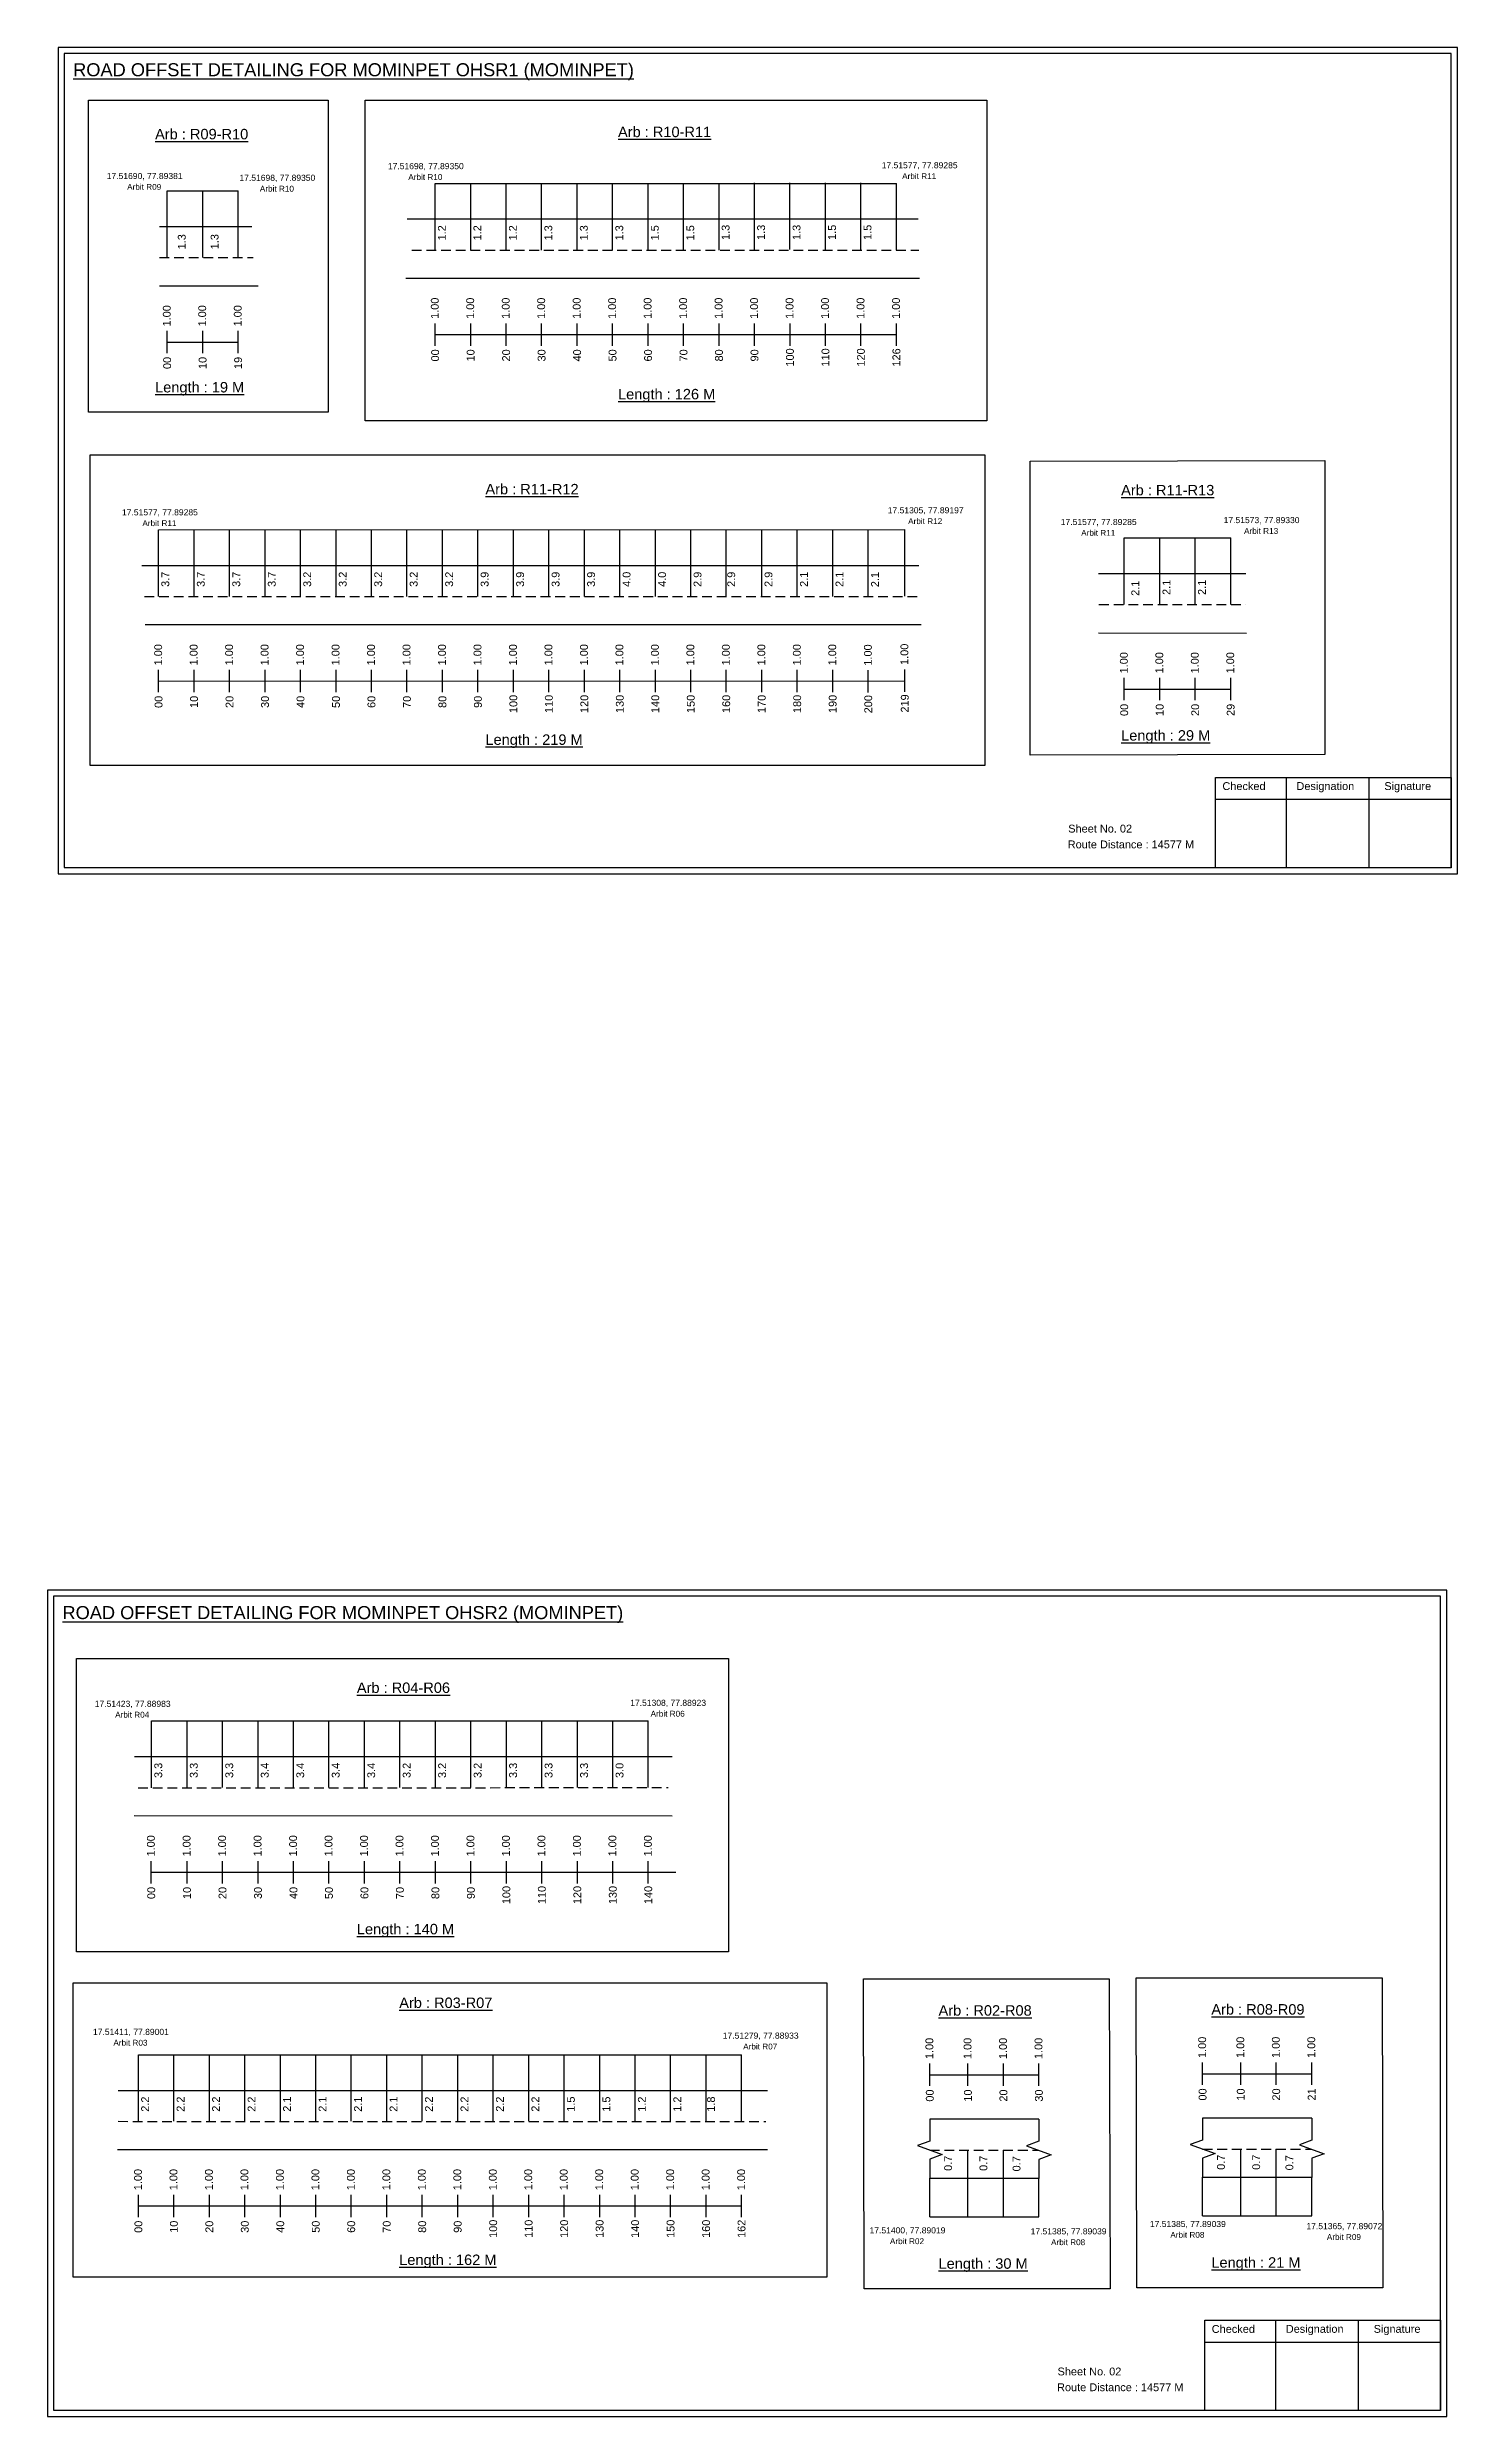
# Model space of a CAD drawing. Header units: inches. Extents: x 1446 to 12099, y 451 to 5049.
# Drawn here: x 3781 to 4322, y 4042 to 4950 of the extents above; entities that cross this region are included whole.
import ezdxf

# ---------------------------------------------------------------- set-up
doc = ezdxf.new("R2010")
doc.units = ezdxf.units.IN
doc.header["$MEASUREMENT"] = 0
doc.linetypes.add('DASHED2', pattern=[0.375, 0.25, -0.125])
for name, color, linetype in [('PDF_Geometry', 7, 'Continuous'), ('PDF_Text', 5, 'Continuous'), ('pipe', 5, 'Continuous')]:
    doc.layers.add(name, color=color, linetype=linetype)
doc.styles.add('PDF Arial', font='arial.ttf')
doc.styles.get("Standard").update_dxf_attribs({"font": 'arial.ttf'})

msp = doc.modelspace()

# ---------------------------------------------------------------- linework, layer by layer
at = {"color": 5}
for p, q in [((3827.29, 4895.16), (3854.49, 4895.16)), ((3930.02, 4898.06), (4106.82, 4898.06)), ((3824, 4765.26), (4110.03, 4765.45)), ((4194.15, 4762.2), (4234.95, 4762.19)), ((3821.31, 4308.78), (4011.71, 4308.78)), ((3816.27, 4180.87), (4047.47, 4180.87)), ((4119.62, 4118.77), (4161.44, 4118.77)), ((4224.18, 4119.18), (4266.01, 4119.18))]:
    msp.add_line(p, q, dxfattribs=at)
for p, q in [((3827.29, 4869.63), (3827.29, 4895.16)), ((3840.89, 4869.63), (3840.89, 4895.16)), ((3854.49, 4869.63), (3854.49, 4895.16)), ((3930.02, 4872.52), (3930.02, 4898.06)), ((3943.62, 4872.52), (3943.62, 4898.06)), ((3957.22, 4872.52), (3957.22, 4898.06)), ((3970.82, 4872.52), (3970.82, 4898.06)), ((3984.42, 4872.52), (3984.42, 4898.06)), ((3998.02, 4872.52), (3998.02, 4898.06)), ((4011.62, 4872.52), (4011.62, 4898.06)), ((4025.22, 4872.52), (4025.22, 4898.06)), ((4038.82, 4872.52), (4038.82, 4898.06)), ((4052.37, 4872.71), (4052.37, 4898.24)), ((4065.97, 4872.71), (4065.97, 4898.24)), ((4079.57, 4872.71), (4079.57, 4898.24)), ((4093.17, 4872.71), (4093.17, 4898.24)), ((4106.82, 4872.52), (4106.82, 4898.06)), ((3824.29, 4881.51), (3859.72, 4881.51)), ((3919.32, 4884.41), (4115.2, 4884.41)), ((3824.29, 4858.83), (3862.11, 4858.83)), ((3918.78, 4861.72), (4115.62, 4861.76)), ((3824, 4739.74), (3824, 4765.27)), ((3837.6, 4739.74), (3837.6, 4765.27)), ((3851.2, 4739.74), (3851.2, 4765.27)), ((3864.8, 4739.74), (3864.8, 4765.27)), ((3878.4, 4739.74), (3878.4, 4765.27)), ((3892, 4739.74), (3892, 4765.27)), ((3905.6, 4739.74), (3905.6, 4765.27)), ((3919.2, 4739.74), (3919.2, 4765.27)), ((3932.8, 4739.74), (3932.8, 4765.27)), ((3946.4, 4739.74), (3946.4, 4765.27)), ((3960, 4739.74), (3960, 4765.27)), ((3973.6, 4739.74), (3973.6, 4765.27)), ((3987.2, 4739.74), (3987.2, 4765.27)), ((4000.8, 4739.74), (4000.8, 4765.27)), ((4014.4, 4739.74), (4014.4, 4765.27)), ((4028, 4739.74), (4028, 4765.27)), ((4041.6, 4739.74), (4041.6, 4765.27)), ((4055.2, 4739.74), (4055.2, 4765.27)), ((4068.8, 4739.74), (4068.8, 4765.27)), ((4082.4, 4739.74), (4082.4, 4765.27)), ((4096.04, 4739.91), (4096.04, 4765.17)), ((4110.03, 4739.92), (4110.03, 4765.45)), ((4194.15, 4736.66), (4194.15, 4762.2)), ((4207.75, 4736.66), (4207.75, 4762.2)), ((4221.35, 4736.66), (4221.35, 4762.2)), ((4234.95, 4736.66), (4234.95, 4762.2)), ((3817.59, 4751.62), (4115.43, 4751.62)), ((4184.32, 4748.54), (4240.8, 4748.54)), ((3818.84, 4729.06), (4116.33, 4729.02)), ((4184.32, 4725.86), (4241.03, 4725.73)), ((3821.31, 4283.17), (3821.31, 4308.78)), ((3834.91, 4283.24), (3834.91, 4308.78)), ((3848.51, 4283.24), (3848.51, 4308.78)), ((3862.11, 4283.24), (3862.11, 4308.78)), ((3875.71, 4283.24), (3875.71, 4308.78)), ((3889.31, 4283.24), (3889.31, 4308.78)), ((3902.91, 4283.24), (3902.91, 4308.78)), ((3916.51, 4283.24), (3916.51, 4308.78)), ((3930.11, 4283.24), (3930.11, 4308.78)), ((3943.71, 4283.24), (3943.71, 4308.78)), ((3957.31, 4283.24), (3957.31, 4308.78)), ((3970.91, 4283.24), (3970.91, 4308.78)), ((3984.51, 4283.24), (3984.51, 4308.78)), ((3998.11, 4283.24), (3998.11, 4308.78)), ((4011.71, 4283.24), (4011.71, 4308.78)), ((3814.77, 4295.12), (4020.87, 4295.13)), ((3814.67, 4272.51), (4020.83, 4272.41)), ((3816.27, 4155.34), (3816.27, 4180.87)), ((3829.87, 4155.34), (3829.87, 4180.87)), ((3843.47, 4155.34), (3843.47, 4180.87)), ((3857.07, 4155.34), (3857.07, 4180.87)), ((3870.67, 4155.34), (3870.67, 4180.87)), ((3884.27, 4155.34), (3884.27, 4180.87)), ((3897.87, 4155.34), (3897.87, 4180.87)), ((3911.47, 4155.34), (3911.47, 4180.87)), ((3925.07, 4155.34), (3925.07, 4180.87)), ((3938.67, 4155.34), (3938.67, 4180.87)), ((3952.27, 4155.34), (3952.27, 4180.87)), ((3965.87, 4155.34), (3965.87, 4180.87)), ((3979.47, 4155.34), (3979.47, 4180.87)), ((3993.07, 4155.34), (3993.07, 4180.87)), ((4006.67, 4155.34), (4006.67, 4180.87)), ((4020.27, 4155.34), (4020.27, 4180.87)), ((4033.87, 4155.34), (4033.87, 4180.87)), ((4047.47, 4155.34), (4047.47, 4180.87)), ((3808.44, 4167.22), (3897.87, 4167.22)), ((3897.87, 4167.22), (4047.47, 4167.22)), ((4047.47, 4167.22), (4057.34, 4167.22)), ((4161.44, 4156.19), (4119.62, 4156.19)), ((4266.01, 4156.6), (4224.18, 4156.6)), ((3808.23, 4144.53), (4057.34, 4144.53)), ((4134.24, 4118.77), (4134.24, 4144.3)), ((4147.84, 4118.77), (4147.84, 4144.3)), ((4238.81, 4119.18), (4238.81, 4144.71)), ((4252.41, 4119.18), (4252.41, 4144.71)), ((4119.62, 4133.5), (4145.17, 4133.5)), ((4119.62, 4118.77), (4119.62, 4133.5)), ((4145.17, 4133.5), (4161.44, 4133.5)), ((4161.44, 4118.77), (4161.44, 4133.5)), ((4224.18, 4133.91), (4249.74, 4133.91)), ((4224.18, 4119.18), (4224.18, 4133.91)), ((4249.74, 4133.91), (4266.01, 4133.91)), ((4266.01, 4119.18), (4266.01, 4133.91))]:
    msp.add_line(p, q)
at = {"linetype": 'DASHED2', "ltscale": 15}
for p, q in [((3824.29, 4869.63), (3860.2, 4869.63)), ((3921.07, 4872.52), (4115.35, 4872.52)), ((3818.54, 4739.74), (4115.03, 4739.79)), ((4184.46, 4736.66), (4240.8, 4736.66)), ((3816.12, 4283.17), (4019.3, 4283.24)), ((3808.47, 4155.34), (4056.7, 4155.25)), ((4119.62, 4144.3), (4161.44, 4144.3)), ((4224.18, 4144.71), (4266.01, 4144.71))]:
    msp.add_line(p, q, dxfattribs=at)
at = {"color": 217, "true_color": 0x93278f}
for p, q in [((3827.29, 4832.93), (3827.29, 4841.49)), ((3840.89, 4832.93), (3840.89, 4841.49)), ((3854.49, 4832.93), (3854.49, 4841.49)), ((3930.02, 4835.83), (3930.02, 4844.38)), ((3930.02, 4840.09), (4106.82, 4840.15)), ((3943.62, 4835.83), (3943.62, 4844.38)), ((3957.22, 4835.83), (3957.22, 4844.38)), ((3970.82, 4835.83), (3970.82, 4844.38)), ((3984.42, 4835.83), (3984.42, 4844.38)), ((3998.02, 4835.83), (3998.02, 4844.38)), ((4011.62, 4835.83), (4011.62, 4844.38)), ((4025.22, 4835.83), (4025.22, 4844.38)), ((4038.82, 4835.83), (4038.82, 4844.38)), ((4052.42, 4835.83), (4052.42, 4844.38)), ((4066.02, 4835.83), (4066.02, 4844.38)), ((4079.62, 4835.83), (4079.62, 4844.38)), ((4093.22, 4835.83), (4093.22, 4844.38)), ((4106.82, 4835.83), (4106.82, 4844.38)), ((3827.29, 4837.2), (3854.49, 4837.2)), ((3824, 4703.04), (3824, 4711.6)), ((3824, 4707.31), (4110.03, 4707.37)), ((3837.6, 4703.04), (3837.6, 4711.6)), ((3851.2, 4703.04), (3851.2, 4711.6)), ((3864.8, 4703.04), (3864.8, 4711.6)), ((3878.4, 4703.04), (3878.4, 4711.6)), ((3892, 4703.04), (3892, 4711.6)), ((3905.6, 4703.04), (3905.6, 4711.6)), ((3919.2, 4703.04), (3919.2, 4711.6)), ((3932.8, 4703.04), (3932.8, 4711.6)), ((3946.4, 4703.04), (3946.4, 4711.6)), ((3960, 4703.04), (3960, 4711.6)), ((3973.6, 4703.04), (3973.6, 4711.6)), ((3987.2, 4703.04), (3987.2, 4711.6)), ((4000.8, 4703.04), (4000.8, 4711.6)), ((4014.4, 4703.04), (4014.4, 4711.6)), ((4028, 4703.04), (4028, 4711.6)), ((4041.6, 4703.04), (4041.6, 4711.6)), ((4055.2, 4703.04), (4055.2, 4711.6)), ((4068.8, 4703.04), (4068.8, 4711.6)), ((4082.4, 4703.04), (4082.4, 4711.6)), ((4096.04, 4702.94), (4096.04, 4711.5)), ((4110.03, 4703.22), (4110.03, 4711.77)), ((4194.15, 4699.96), (4194.15, 4708.52)), ((4194.15, 4704.23), (4234.95, 4704.24)), ((4207.75, 4699.96), (4207.75, 4708.52)), ((4221.35, 4699.96), (4221.35, 4708.52)), ((4234.95, 4699.96), (4234.95, 4708.52)), ((3821.21, 4246.55), (3821.21, 4255.1)), ((3821.21, 4250.81), (4022.27, 4250.86)), ((3834.91, 4246.55), (3834.91, 4255.1)), ((3848.51, 4246.55), (3848.51, 4255.1)), ((3862.11, 4246.55), (3862.11, 4255.1)), ((3875.71, 4246.55), (3875.71, 4255.1)), ((3889.31, 4246.55), (3889.31, 4255.1)), ((3902.91, 4246.55), (3902.91, 4255.1)), ((3916.51, 4246.55), (3916.51, 4255.1)), ((3930.11, 4246.55), (3930.11, 4255.1)), ((3943.71, 4246.55), (3943.71, 4255.1)), ((3957.31, 4246.55), (3957.31, 4255.1)), ((3970.91, 4246.55), (3970.91, 4255.1)), ((3984.51, 4246.55), (3984.51, 4255.1)), ((3998.11, 4246.55), (3998.11, 4255.1)), ((4011.71, 4246.55), (4011.71, 4255.1)), ((4119.62, 4168.91), (4119.62, 4177.47)), ((4134.24, 4168.91), (4134.24, 4177.47)), ((4147.84, 4168.91), (4147.84, 4177.47)), ((4161.44, 4168.91), (4161.44, 4177.47)), ((4224.18, 4169.32), (4224.18, 4177.88)), ((4238.81, 4169.32), (4238.81, 4177.88)), ((4252.41, 4169.32), (4252.41, 4177.88)), ((4266.01, 4169.32), (4266.01, 4177.88)), ((4119.62, 4173.19), (4161.44, 4173.19)), ((4224.18, 4173.6), (4266.01, 4173.6)), ((3816.27, 4118.64), (3816.27, 4127.19)), ((3816.27, 4122.91), (4047.47, 4122.95)), ((3829.87, 4118.64), (3829.87, 4127.19)), ((3843.47, 4118.64), (3843.47, 4127.19)), ((3857.07, 4118.64), (3857.07, 4127.19)), ((3870.67, 4118.64), (3870.67, 4127.19)), ((3884.27, 4118.64), (3884.27, 4127.19)), ((3897.87, 4118.64), (3897.87, 4127.19)), ((3911.47, 4118.64), (3911.47, 4127.19)), ((3925.07, 4118.64), (3925.07, 4127.19)), ((3938.67, 4118.64), (3938.67, 4127.19)), ((3952.27, 4118.64), (3952.27, 4127.19)), ((3965.87, 4118.64), (3965.87, 4127.19)), ((3979.47, 4118.64), (3979.47, 4127.19)), ((3993.07, 4118.64), (3993.07, 4127.19)), ((4006.67, 4118.64), (4006.67, 4127.19)), ((4020.27, 4118.64), (4020.27, 4127.19)), ((4033.87, 4118.64), (4033.87, 4127.19)), ((4047.47, 4118.64), (4047.47, 4127.19))]:
    msp.add_line(p, q, dxfattribs=at)
for points in [[(3797.08, 4930), (3889.03, 4930), (3889.03, 4810.4), (3797.08, 4810.4)], [(3797.77, 4794), (4140.67, 4794), (4140.67, 4675), (3797.77, 4675)], [(4158.07, 4791.59), (4271.07, 4791.88), (4271.07, 4679.2), (4158.07, 4678.91)], [(3792.58, 4332.67), (4042.43, 4332.67), (4042.43, 4220.31), (3792.58, 4220.31)], [(3791.19, 4208.36), (4080.14, 4208.36), (4080.14, 4095.68), (3791.19, 4095.68)], [(4094.15, 4209.91), (4188.39, 4209.91), (4188.68, 4091.09), (4094.44, 4091.09)], [(4198.72, 4210.32), (4292.96, 4210.32), (4293.25, 4091.5), (4199, 4091.5)]]:
    msp.add_lwpolyline(points, close=True)
at = {"linetype": 'Continuous'}
for points in [[(4119.62, 4156.19), (4119.62, 4147.75), (4114.87, 4146.03), (4124.36, 4142.58), (4119.62, 4140.85), (4119.62, 4133.5)], [(4161.44, 4156.11), (4161.44, 4147.68), (4156.7, 4145.95), (4166.19, 4142.5), (4161.44, 4140.77), (4161.44, 4133.42)], [(4224.18, 4156.6), (4224.18, 4148.17), (4219.44, 4146.44), (4228.93, 4142.99), (4224.18, 4141.26), (4224.18, 4133.91)], [(4266.01, 4156.52), (4266.01, 4148.09), (4261.27, 4146.36), (4270.75, 4142.91), (4266.01, 4141.18), (4266.01, 4133.83)]]:
    msp.add_lwpolyline(points, dxfattribs=at)
at = {"layer": 'PDF_Geometry'}
for points in [[(3785.45, 4950.18), (3785.45, 4633.47), (4321.93, 4633.47), (4321.93, 4950.18)], [(3787.78, 4947.85), (3787.78, 4635.89), (4319.51, 4635.89), (4319.51, 4947.85)], [(3781.36, 4358.88), (3781.36, 4042.17), (4317.84, 4042.17), (4317.84, 4358.88)], [(3783.69, 4356.56), (3783.69, 4044.59), (4315.42, 4044.59), (4315.42, 4356.56)]]:
    msp.add_lwpolyline(points, close=True, dxfattribs=at)
at = {"layer": 'PDF_Geometry', "color": 242, "true_color": 0xcc1f26}
for points in [[(4319.51, 4635.79), (4229.17, 4635.79), (4229.17, 4670.41), (4319.51, 4670.41)], [(4315.42, 4044.5), (4225.07, 4044.5), (4225.07, 4079.11), (4315.42, 4079.11)]]:
    msp.add_lwpolyline(points, close=True, dxfattribs=at)
for points in [[(4256.15, 4670.41), (4256.15, 4635.79)], [(4287.87, 4670.41), (4287.87, 4635.79)], [(4229.17, 4662.03), (4319.51, 4662.03)], [(4252.06, 4079.11), (4252.06, 4044.5)], [(4283.78, 4079.11), (4283.78, 4044.5)], [(4225.07, 4070.74), (4315.42, 4070.74)]]:
    msp.add_lwpolyline(points, dxfattribs=at)
at = {"layer": 'pipe', "color": 0}
msp.add_lwpolyline([(3903.12, 4929.92), (4141.44, 4929.92), (4141.44, 4807.07), (3903.12, 4807.07)], close=True, dxfattribs=at)

# ---------------------------------------------------------------- texts
at = {"color": 242, "true_color": 0xcd2027}
for s, height, p in [('%%UROAD OFFSET DETAILING FOR MOMINPET OHSR1 (MOMINPET)', 5, (3791.23, 4939.11)), ('%%UArb : R09-R10', 4, (3822.65, 4914.94)), ('%%UArb : R10-R11', 4, (4000.1, 4915.79)), ('%%ULength : 19 M', 4, (3822.65, 4817.94)), ('%%ULength : 126 M', 4, (4000.1, 4815.29)), ('%%UArb : R11-R12', 4, (3949.28, 4778.88)), ('%%UArb : R11-R13', 4, (4192.94, 4778.5)), ('%%ULength : 219 M', 4, (3949.28, 4682.88)), ('%%ULength : 29 M', 4, (4192.94, 4684.5)), ('%%UROAD OFFSET DETAILING FOR MOMINPET OHSR2 (MOMINPET)', 5, (3787.14, 4347.81)), ('%%UArb : R04-R06', 4, (3899.99, 4319.52)), ('%%ULength : 140 M', 4, (3899.99, 4227.02)), ('%%UArb : R03-R07', 4, (3916.23, 4198.78)), ('%%UArb : R02-R08', 4, (4122.96, 4195.84)), ('%%UArb : R08-R09', 4, (4227.53, 4196.25)), ('%%ULength : 162 M', 4, (3916.23, 4100.28)), ('%%ULength : 30 M', 4, (4122.96, 4098.84)), ('%%ULength : 21 M', 4, (4227.53, 4099.25))]:
    msp.add_text(s, height=height, dxfattribs=at).set_placement(p)
at = {"color": 5}
for s, height, p in [('17.51698, 77.89350', 2.34, (3911.88, 4903.5)), ('17.51577, 77.89285', 2.34, (4101.18, 4903.84)), ('17.51690, 77.89381', 2.34, (3804.11, 4899.71)), ('Arbit R09', 2.246, (3811.93, 4895.59)), ('17.51698, 77.89350', 2.34, (3854.98, 4899.03)), ('Arbit R10', 2.246, (3862.8, 4894.9)), ('Arbit R10', 2.246, (3919.7, 4899.37)), ('Arbit R11', 2.246, (4109, 4899.71)), ('17.51577, 77.89285', 2.34, (3809.96, 4770.83)), ('Arbit R11', 2.246, (3817.78, 4766.71)), ('17.51305, 77.89197', 2.34, (4103.48, 4771.61)), ('Arbit R12', 2.246, (4111.3, 4767.48)), ('17.51577, 77.89285', 2.34, (4169.81, 4767.12)), ('17.51573, 77.89330', 2.34, (4232.24, 4767.85)), ('Arbit R11', 2.246, (4177.63, 4762.99)), ('Arbit R13', 2.246, (4240.06, 4763.72)), ('17.51423, 77.88983', 2.34, (3799.52, 4314.19)), ('17.51308, 77.88923', 2.34, (4004.77, 4314.56)), ('Arbit R04', 2.246, (3807.34, 4310.06)), ('Arbit R06', 2.246, (4012.59, 4310.43)), ('17.51411, 77.89001', 2.34, (3798.85, 4188.45)), ('Arbit R03', 2.246, (3806.67, 4184.33)), ('17.51279, 77.88933', 2.34, (4040.25, 4187.02)), ('Arbit R07', 2.246, (4048.07, 4182.89)), ('17.51400, 77.89019', 2.34, (4096.51, 4112.39)), ('17.51385, 77.89039', 2.34, (4158.27, 4112.02)), ('17.51385, 77.89039', 2.34, (4203.98, 4114.82)), ('17.51365, 77.89072', 2.34, (4263.97, 4114.01)), ('Arbit R02', 2.246, (4104.33, 4108.27)), ('Arbit R08', 2.246, (4166.09, 4107.89)), ('Arbit R08', 2.246, (4211.8, 4110.7)), ('Arbit R09', 2.246, (4271.79, 4109.89))]:
    msp.add_text(s, height=height, dxfattribs=at).set_placement(p)
for s, p in [('1.3', (3834.37, 4872.77)), ('1.3', (3846.96, 4872.8)), ('1.2', (3934.09, 4876.2)), ('1.2', (3947.69, 4876.2)), ('1.2', (3961.29, 4876.2)), ('1.3', (3974.89, 4876.2)), ('1.3', (3988.49, 4876.2)), ('1.3', (4002.09, 4876.2)), ('1.5', (4015.69, 4876.2)), ('1.5', (4029.29, 4876.2)), ('1.3', (4042.83, 4876.38)), ('1.3', (4056.43, 4876.38)), ('1.3', (4070.03, 4876.38)), ('1.5', (4083.63, 4876.38)), ('1.5', (4097.23, 4876.38)), ('3.7', (3828.07, 4743.41)), ('3.7', (3841.67, 4743.41)), ('3.7', (3855.27, 4743.41)), ('3.7', (3868.87, 4743.41)), ('3.2', (3882.47, 4743.41)), ('3.2', (3896.07, 4743.41)), ('3.2', (3909.67, 4743.41)), ('3.2', (3923.27, 4743.41)), ('3.2', (3936.87, 4743.41)), ('3.9', (3950.47, 4743.41)), ('3.9', (3964.07, 4743.41)), ('3.9', (3977.67, 4743.41)), ('3.9', (3991.27, 4743.41)), ('4.0', (4004.87, 4743.41)), ('4.0', (4018.47, 4743.41)), ('2.9', (4032.07, 4743.41)), ('2.9', (4044.99, 4743.41)), ('2.9', (4059.27, 4743.41)), ('2.1', (4072.87, 4743.41)), ('2.1', (4086.47, 4743.41)), ('2.1', (4100.11, 4743.31)), ('2.1', (4199.87, 4739.97)), ('2.1', (4211.82, 4740.33)), ('2.1', (4225.42, 4740.33)), ('3.3', (3825.38, 4286.92)), ('3.3', (3838.98, 4286.92)), ('3.3', (3852.58, 4286.92)), ('3.4', (3866.18, 4286.92)), ('3.4', (3879.78, 4286.92)), ('3.4', (3893.38, 4286.92)), ('3.4', (3906.98, 4286.92)), ('3.2', (3920.58, 4286.92)), ('3.2', (3934.18, 4286.92)), ('3.2', (3947.78, 4286.92)), ('3.3', (3961.38, 4286.92)), ('3.3', (3974.98, 4286.92)), ('3.3', (3988.58, 4286.92)), ('3.0', (4002.18, 4286.92)), ('2.2', (3820.33, 4159.01)), ('2.2', (3833.93, 4159.01)), ('2.2', (3847.53, 4159.01)), ('2.2', (3861.13, 4159.01)), ('2.1', (3874.73, 4159.01)), ('2.1', (3888.33, 4159.01)), ('2.1', (3901.93, 4159.01)), ('2.1', (3915.53, 4159.01)), ('2.2', (3929.13, 4159.01)), ('2.2', (3942.73, 4159.01)), ('2.2', (3956.33, 4159.01)), ('2.2', (3969.93, 4159.01)), ('1.5', (3983.53, 4159.01)), ('1.5', (3997.13, 4159.01)), ('1.2', (4010.73, 4159.01)), ('1.2', (4024.33, 4159.01)), ('1.8', (4037.25, 4159.01)), ('0.7', (4128.13, 4136.34)), ('0.7', (4141.65, 4136.34)), ('0.7', (4154.36, 4136.14)), ('0.7', (4232.7, 4136.75)), ('0.7', (4246.22, 4136.75)), ('0.7', (4258.93, 4136.55))]:
    msp.add_text(s, height=3, rotation=90).set_placement(p)
at = {"color": 217, "true_color": 0x93278f}
for s, p in [('1.00', (3828.62, 4843.22)), ('1.00', (3842.22, 4843.22)), ('1.00', (3855.82, 4843.22)), ('1.00', (3931.35, 4846.12)), ('1.00', (3944.95, 4846.12)), ('1.00', (3958.55, 4846.12)), ('1.00', (3972.15, 4846.12)), ('1.00', (3985.75, 4846.12)), ('1.00', (3999.35, 4846.12)), ('1.00', (4012.95, 4846.12)), ('1.00', (4026.55, 4846.12)), ('1.00', (4040.15, 4846.12)), ('1.00', (4053.75, 4846.12)), ('1.00', (4067.35, 4846.12)), ('1.00', (4080.95, 4846.12)), ('1.00', (4094.55, 4846.12)), ('1.00', (4108.15, 4846.12)), ('00', (3828.77, 4826.9)), ('10', (3842.37, 4826.9)), ('19', (3855.97, 4826.9)), ('00', (3931.5, 4829.8)), ('10', (3945.1, 4829.8)), ('20', (3958.7, 4829.8)), ('30', (3972.3, 4829.8)), ('40', (3985.9, 4829.8)), ('50', (3999.5, 4829.8)), ('60', (4013.1, 4829.8)), ('70', (4026.7, 4829.8)), ('80', (4040.3, 4829.8)), ('90', (4053.9, 4829.8)), ('100', (4067.5, 4827.85)), ('110', (4081.1, 4827.85)), ('120', (4094.7, 4827.85)), ('126', (4108.3, 4827.85)), ('1.00', (3825.33, 4713.33)), ('1.00', (3838.93, 4713.33)), ('1.00', (3852.53, 4713.33)), ('1.00', (3866.13, 4713.33)), ('1.00', (3879.73, 4713.33)), ('1.00', (3893.33, 4713.33)), ('1.00', (3906.93, 4713.33)), ('1.00', (3920.53, 4713.33)), ('1.00', (3934.13, 4713.33)), ('1.00', (3947.73, 4713.33)), ('1.00', (3961.33, 4713.33)), ('1.00', (3974.93, 4713.33)), ('1.00', (3988.53, 4713.33)), ('1.00', (4002.13, 4713.33)), ('1.00', (4015.73, 4713.33)), ('1.00', (4029.33, 4713.33)), ('1.00', (4042.93, 4713.33)), ('1.00', (4056.53, 4713.33)), ('1.00', (4070.13, 4713.33)), ('1.00', (4083.73, 4713.33)), ('1.00', (4097.37, 4713.23)), ('1.00', (4111.36, 4713.51)), ('1.00', (4195.48, 4710.26)), ('1.00', (4209.08, 4710.26)), ('1.00', (4222.68, 4710.26)), ('1.00', (4236.28, 4710.26)), ('00', (3825.48, 4697.01)), ('10', (3839.08, 4697.01)), ('20', (3852.68, 4697.01)), ('30', (3866.28, 4697.01)), ('40', (3879.88, 4697.01)), ('50', (3893.48, 4697.01)), ('60', (3907.08, 4697.01)), ('70', (3920.68, 4697.01)), ('80', (3934.28, 4697.01)), ('90', (3947.88, 4697.01)), ('100', (3961.48, 4695.06)), ('110', (3975.08, 4695.06)), ('120', (3988.68, 4695.06)), ('130', (4002.28, 4695.06)), ('140', (4015.88, 4695.06)), ('150', (4029.48, 4695.06)), ('160', (4043.08, 4695.06)), ('170', (4056.68, 4695.06)), ('180', (4070.28, 4695.06)), ('190', (4083.88, 4695.06)), ('200', (4097.52, 4694.96)), ('219', (4111.51, 4695.24)), ('00', (4195.63, 4693.93)), ('10', (4209.23, 4693.93)), ('20', (4222.83, 4693.93)), ('29', (4236.43, 4693.93)), ('1.00', (3822.53, 4256.84)), ('1.00', (3836.24, 4256.84)), ('1.00', (3849.84, 4256.84)), ('1.00', (3863.44, 4256.84)), ('1.00', (3877.04, 4256.84)), ('1.00', (3890.64, 4256.84)), ('1.00', (3904.24, 4256.84)), ('1.00', (3917.84, 4256.84)), ('1.00', (3931.44, 4256.84)), ('1.00', (3945.04, 4256.84)), ('1.00', (3958.64, 4256.84)), ('1.00', (3972.24, 4256.84)), ('1.00', (3985.84, 4256.84)), ('1.00', (3999.44, 4256.84)), ('1.00', (4013.04, 4256.84)), ('00', (3822.68, 4240.52)), ('10', (3836.39, 4240.52)), ('20', (3849.99, 4240.52)), ('30', (3863.59, 4240.52)), ('40', (3877.19, 4240.52)), ('50', (3890.79, 4240.52)), ('60', (3904.39, 4240.52)), ('70', (3917.99, 4240.52)), ('80', (3931.59, 4240.52)), ('90', (3945.19, 4240.52)), ('100', (3958.79, 4238.57)), ('110', (3972.39, 4238.57)), ('120', (3985.99, 4238.57)), ('130', (3999.59, 4238.57)), ('140', (4013.19, 4238.57)), ('1.00', (4120.94, 4179.2)), ('1.00', (4135.57, 4179.2)), ('1.00', (4149.17, 4179.2)), ('1.00', (4162.77, 4179.2)), ('1.00', (4225.51, 4179.62)), ('1.00', (4240.14, 4179.62)), ('1.00', (4253.74, 4179.62)), ('1.00', (4267.34, 4179.62)), ('00', (4225.66, 4163.3)), ('10', (4240.29, 4163.3)), ('20', (4253.89, 4163.3)), ('21', (4267.49, 4163.3)), ('00', (4121.09, 4162.88)), ('10', (4135.72, 4162.88)), ('20', (4149.32, 4162.88)), ('30', (4162.92, 4162.88)), ('1.00', (3817.59, 4128.93)), ('1.00', (3831.19, 4128.93)), ('1.00', (3844.79, 4128.93)), ('1.00', (3858.39, 4128.93)), ('1.00', (3871.99, 4128.93)), ('1.00', (3885.59, 4128.93)), ('1.00', (3899.19, 4128.93)), ('1.00', (3912.79, 4128.93)), ('1.00', (3926.39, 4128.93)), ('1.00', (3939.99, 4128.93)), ('1.00', (3953.59, 4128.93)), ('1.00', (3967.19, 4128.93)), ('1.00', (3980.79, 4128.93)), ('1.00', (3994.39, 4128.93)), ('1.00', (4007.99, 4128.93)), ('1.00', (4021.59, 4128.93)), ('1.00', (4035.19, 4128.93)), ('1.00', (4048.79, 4128.93)), ('00', (3817.74, 4112.61)), ('10', (3831.34, 4112.61)), ('20', (3844.94, 4112.61)), ('30', (3858.54, 4112.61)), ('40', (3872.14, 4112.61)), ('50', (3885.74, 4112.61)), ('60', (3899.34, 4112.61)), ('70', (3912.94, 4112.61)), ('80', (3926.54, 4112.61)), ('90', (3940.14, 4112.61)), ('100', (3953.74, 4110.66)), ('110', (3967.34, 4110.66)), ('120', (3980.94, 4110.66)), ('130', (3994.54, 4110.66)), ('140', (4008.14, 4110.66)), ('150', (4021.74, 4110.66)), ('160', (4035.34, 4110.66)), ('162', (4048.94, 4110.66))]:
    msp.add_text(s, height=3, rotation=90, dxfattribs=at).set_placement(p)
for s, p in [('Sheet No. 02', (4172.67, 4649.27)), ('Route Distance : 14577 M', (4172.48, 4643.22)), ('Sheet No. 02', (4168.57, 4057.97)), ('Route Distance : 14577 M', (4168.39, 4051.92))]:
    msp.add_text(s, height=3).set_placement(p)
at = {"layer": 'PDF_Text', "color": 7, "attachment_point": 7, "style": 'PDF Arial'}
for s, insert, char_height in [('Checked', (4231.77, 4665.52), 3.001), ('Designation', (4260.15, 4664.68), 3.0006), ('Signature', (4293.83, 4664.68), 3.001), ('Checked', (4227.68, 4074.22), 3.001), ('Designation', (4256.06, 4073.39), 3.0006), ('Signature', (4289.74, 4073.39), 3.001)]:
    msp.add_mtext(s, dxfattribs=dict(at, insert=insert, char_height=char_height))

doc.saveas('drawing.dxf')
